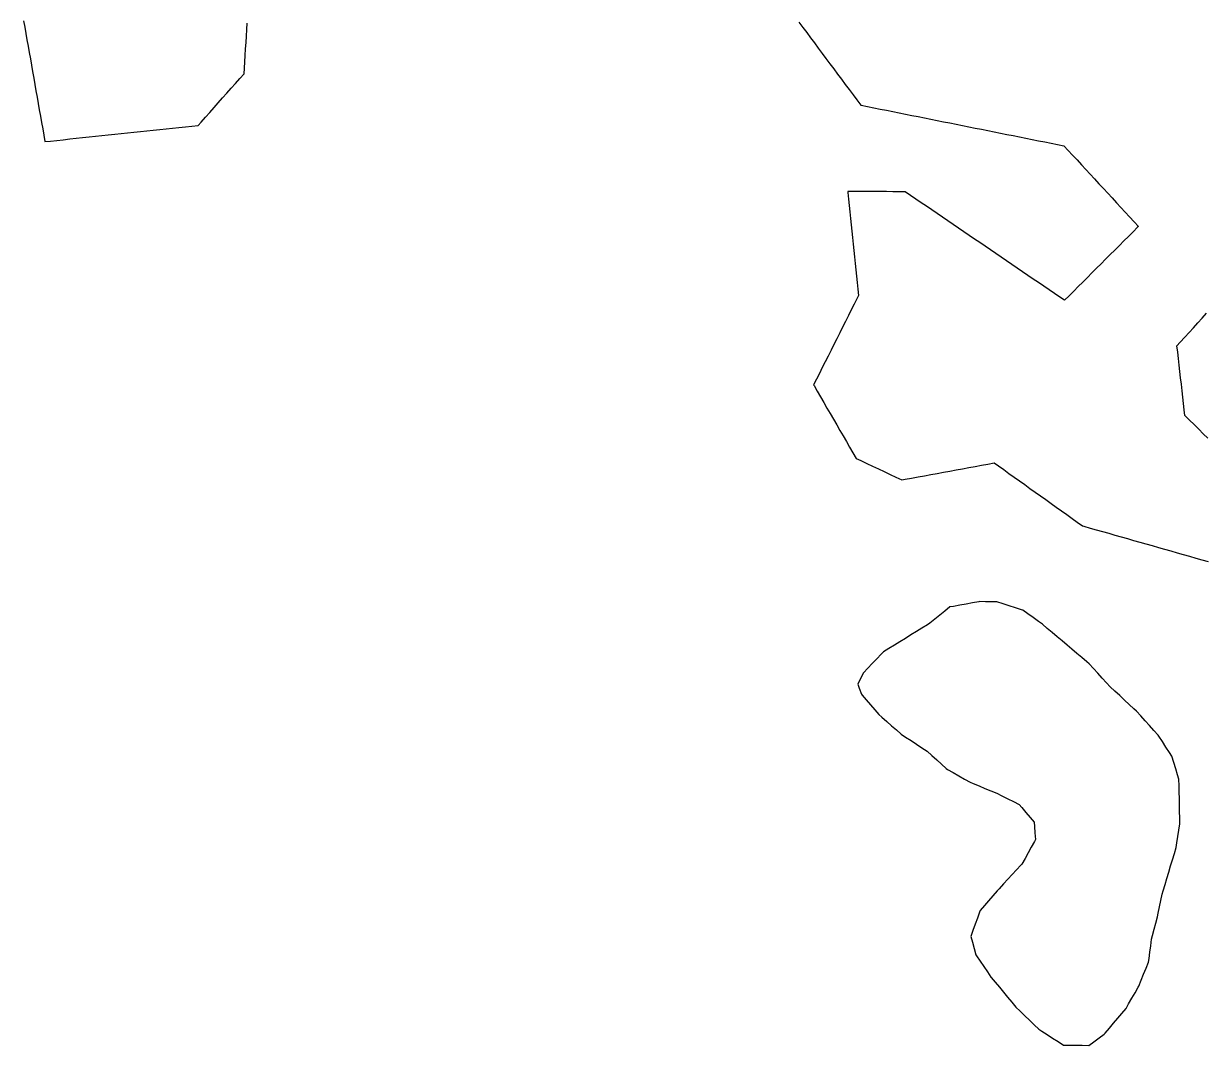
# Model space of a CAD drawing. Header units: millimetres. Extents: x 32 to 3054, y 42 to 5568.
# Drawn here: x 421 to 603.6, y 1528.2 to 1686.3 of the extents above; entities that cross this region are included whole.
import ezdxf

# ---------------------------------------------------------------- set-up
doc = ezdxf.new("R2010")
doc.units = ezdxf.units.MM
for name, color, linetype in [('ALL_ISLANDS', 7, 'Continuous'), ('OUTLINE_ISLAND_01', 7, 'Continuous'), ('OUTLINE_ISLAND_09', 7, 'Continuous')]:
    doc.layers.add(name, color=color, linetype=linetype)

msp = doc.modelspace()

# ---------------------------------------------------------------- linework, layer by layer
at = {"layer": 'ALL_ISLANDS'}
for points in [[(420.9587, 1686.773), (421.1327, 1685.7882), (421.3067, 1684.8035), (421.4807, 1683.8187), (421.6546, 1682.834), (421.8286, 1681.8492), (422.0026, 1680.8645), (422.1765, 1679.8797), (422.3505, 1678.895), (422.5245, 1677.9102), (422.6984, 1676.9255), (422.8724, 1675.9407), (423.0464, 1674.9559), (423.2203, 1673.9712), (423.3943, 1672.9864), (423.5683, 1672.0017), (423.7422, 1671.0169), (423.9162, 1670.0322), (424.0902, 1669.0474), (424.2642, 1668.0627), (425.121, 1668.1536), (426.1154, 1668.2591), (427.1099, 1668.3646), (428.1043, 1668.4702), (429.0987, 1668.5757), (430.0931, 1668.6812), (431.0875, 1668.7867), (432.082, 1668.8922), (433.0764, 1668.9977), (434.0708, 1669.1032), (435.0652, 1669.2087), (436.0596, 1669.3143), (437.054, 1669.4198), (438.0485, 1669.5253), (439.0429, 1669.6308), (440.0373, 1669.7363), (441.0317, 1669.8418), (442.0261, 1669.9473), (443.0205, 1670.0529), (444.015, 1670.1584), (445.0094, 1670.2639), (446.0038, 1670.3694), (446.9982, 1670.4749), (447.9926, 1670.5804), (448.4467, 1671.0908), (449.1113, 1671.838), (449.776, 1672.5852), (450.4406, 1673.3323), (451.1052, 1674.0795), (451.7699, 1674.8267), (452.4345, 1675.5738), (453.0992, 1676.321), (453.7638, 1677.0682), (454.4284, 1677.8153), (455.0931, 1678.5625), (455.1459, 1679.4083), (455.2083, 1680.4064), (455.2706, 1681.4044), (455.333, 1682.4025), (455.3954, 1683.4005), (455.4577, 1684.3986), (455.5201, 1685.3967), (455.5825, 1686.3947)], [(540.993, 1686.5361), (541.5905, 1685.7342), (542.1879, 1684.9323), (542.7854, 1684.1304), (543.3829, 1683.3285), (543.9804, 1682.5267), (544.5779, 1681.7248), (545.1754, 1680.9229), (545.7728, 1680.121), (546.3703, 1679.3191), (546.9678, 1678.5172), (547.5653, 1677.7154), (548.1628, 1676.9135), (548.7603, 1676.1116), (549.3577, 1675.3097), (549.9552, 1674.5078), (550.5527, 1673.706), (550.6279, 1673.6909), (551.6085, 1673.4951), (552.5891, 1673.2992), (553.5698, 1673.1033), (554.5504, 1672.9075), (555.531, 1672.7116), (556.5117, 1672.5157), (557.4923, 1672.3198), (558.4729, 1672.124), (559.4535, 1671.9281), (560.4342, 1671.7322), (561.4148, 1671.5363), (562.3954, 1671.3405), (563.3761, 1671.1446), (564.3567, 1670.9487), (565.3373, 1670.7528), (566.3179, 1670.557), (567.2986, 1670.3611), (568.2792, 1670.1652), (569.2598, 1669.9694), (570.2405, 1669.7735), (571.2211, 1669.5776), (572.2017, 1669.3817), (573.1824, 1669.1859), (574.163, 1668.99), (575.1436, 1668.7941), (576.1242, 1668.5982), (577.1049, 1668.4024), (578.0855, 1668.2065), (579.0661, 1668.0106), (580.0468, 1667.8147), (581.0274, 1667.6189), (582.008, 1667.423), (582.6846, 1666.6902), (583.3629, 1665.9554), (584.0413, 1665.2207), (584.7196, 1664.4859), (585.398, 1663.7512), (586.0763, 1663.0165), (586.7547, 1662.2817), (587.433, 1661.547), (588.1113, 1660.8122), (588.7897, 1660.0775), (589.468, 1659.3427), (590.1464, 1658.608), (590.8247, 1657.8732), (591.5031, 1657.1385), (592.1814, 1656.4038), (592.8598, 1655.669), (593.5381, 1654.9343), (593.4212, 1654.8174), (592.7142, 1654.1101), (592.0072, 1653.4029), (591.3003, 1652.6957), (590.5933, 1651.9885), (589.8863, 1651.2813), (589.1793, 1650.574), (588.4723, 1649.8668), (587.7653, 1649.1596), (587.0583, 1648.4524), (586.3513, 1647.7451), (585.6443, 1647.0379), (584.9373, 1646.3307), (584.2303, 1645.6235), (583.5233, 1644.9163), (582.8163, 1644.209), (582.1093, 1643.5018), (581.3981, 1643.9857), (580.5713, 1644.5483), (579.7445, 1645.1108), (578.9177, 1645.6733), (578.0909, 1646.2358), (577.2641, 1646.7983), (576.4373, 1647.3608), (575.6105, 1647.9233), (574.7837, 1648.4858), (573.957, 1649.0483), (573.1302, 1649.6108), (572.3034, 1650.1734), (571.4766, 1650.7359), (570.6498, 1651.2984), (569.823, 1651.8609), (568.9962, 1652.4234), (568.1694, 1652.9859), (567.3426, 1653.5484), (566.5158, 1654.1109), (565.6891, 1654.6734), (564.8623, 1655.2359), (564.0355, 1655.7985), (563.2087, 1656.361), (562.3819, 1656.9235), (561.5551, 1657.486), (560.7283, 1658.0485), (559.9015, 1658.611), (559.0747, 1659.1735), (558.2479, 1659.736), (557.4212, 1660.2985), (556.5445, 1660.3048), (555.5445, 1660.312), (554.5445, 1660.3192), (553.5445, 1660.3263), (552.5446, 1660.3335), (551.5446, 1660.3407), (550.5446, 1660.3478), (549.5446, 1660.355), (548.5447, 1660.3622), (548.5653, 1660.1629), (548.6682, 1659.1682), (548.7711, 1658.1735), (548.874, 1657.1788), (548.9769, 1656.1841), (549.0798, 1655.1894), (549.1828, 1654.1947), (549.2857, 1653.2001), (549.3886, 1652.2054), (549.4915, 1651.2107), (549.5944, 1650.216), (549.6973, 1649.2213), (549.8002, 1648.2266), (549.9032, 1647.2319), (550.0061, 1646.2372), (550.109, 1645.2425), (550.2119, 1644.2478), (549.9928, 1643.8113), (549.5441, 1642.9176), (549.0955, 1642.0239), (548.6469, 1641.1301), (548.1983, 1640.2364), (547.7496, 1639.3427), (547.301, 1638.449), (546.8524, 1637.5553), (546.4038, 1636.6615), (545.9551, 1635.7678), (545.5065, 1634.8741), (545.0579, 1633.9804), (544.6093, 1633.0867), (544.1607, 1632.1929), (543.712, 1631.2992), (543.2634, 1630.4055), (543.3294, 1630.2913), (543.83, 1629.4256), (544.3307, 1628.56), (544.8313, 1627.6943), (545.3319, 1626.8286), (545.8325, 1625.9629), (546.3331, 1625.0973), (546.8337, 1624.2316), (547.3343, 1623.3659), (547.8349, 1622.5002), (548.3355, 1621.6346), (548.8361, 1620.7689), (549.3367, 1619.9032), (549.8373, 1619.0375), (550.5773, 1618.6897), (551.4823, 1618.2643), (552.3873, 1617.8388), (553.2923, 1617.4134), (554.1973, 1616.9879), (555.1023, 1616.5625), (556.0073, 1616.1371), (556.9122, 1615.7116), (557.4535, 1615.811), (558.4371, 1615.9915), (559.4207, 1616.172), (560.4042, 1616.3525), (561.3878, 1616.533), (562.3714, 1616.7135), (563.3549, 1616.894), (564.3385, 1617.0745), (565.3221, 1617.255), (566.3057, 1617.4355), (567.2892, 1617.616), (568.2728, 1617.7966), (569.2564, 1617.9771), (570.24, 1618.1576), (571.2235, 1618.3381), (571.868, 1617.8785), (572.6822, 1617.2979), (573.4963, 1616.7172), (574.3105, 1616.1366), (575.1247, 1615.556), (575.9388, 1614.9753), (576.753, 1614.3947), (577.5672, 1613.8141), (578.3813, 1613.2335), (579.1955, 1612.6528), (580.0097, 1612.0722), (580.8238, 1611.4916), (581.638, 1610.911), (582.4522, 1610.3303), (583.2664, 1609.7497), (584.0805, 1609.1691), (584.8947, 1608.5884), (585.0967, 1608.5311), (586.0586, 1608.2579), (587.0206, 1607.9846), (587.9825, 1607.7114), (588.9445, 1607.4382), (589.9064, 1607.165), (590.8684, 1606.8918), (591.8304, 1606.6186), (592.7923, 1606.3454), (593.7543, 1606.0722), (594.7162, 1605.7989), (595.6782, 1605.5257), (596.6401, 1605.2525), (597.6021, 1604.9793), (598.564, 1604.7061), (599.526, 1604.4329), (600.4879, 1604.1597), (601.4499, 1603.8865), (602.4118, 1603.6132), (603.3738, 1603.34), (604.3358, 1603.0668)], [(604.2925, 1622.1451), (603.5838, 1622.8506), (602.8751, 1623.5562), (602.1664, 1624.2617), (601.4577, 1624.9672), (600.749, 1625.6727), (600.6497, 1626.5344), (600.5351, 1627.5278), (600.4206, 1628.5212), (600.306, 1629.5147), (600.1915, 1630.5081), (600.0769, 1631.5015), (599.9624, 1632.4949), (599.8478, 1633.4883), (599.7333, 1634.4817), (599.6187, 1635.4752), (599.5042, 1636.4686), (600.0309, 1637.0477), (600.7038, 1637.7875), (601.3767, 1638.5273), (602.0495, 1639.267), (602.7224, 1640.0068), (603.3952, 1640.7466), (604.0681, 1641.4864)]]:
    msp.add_lwpolyline(points, dxfattribs=at)
msp.add_lwpolyline([(564.3739, 1596.0359), (563.5966, 1595.4067), (562.8194, 1594.7775), (562.0421, 1594.1484), (561.2649, 1593.5192), (560.8717, 1593.277), (560.0202, 1592.7526), (559.1687, 1592.2282), (558.3172, 1591.7038), (557.4658, 1591.1794), (556.6143, 1590.655), (555.7628, 1590.1306), (554.9114, 1589.6062), (554.0599, 1589.0818), (553.724, 1588.7278), (553.0357, 1588.0024), (552.3474, 1587.277), (551.6591, 1586.5516), (550.9708, 1585.8261), (550.5405, 1584.979), (550.0877, 1584.0874), (550.3098, 1583.4779), (550.6522, 1582.5384), (550.7629, 1582.4092), (551.4137, 1581.65), (552.0644, 1580.8907), (552.7152, 1580.1314), (553.366, 1579.3721), (553.8208, 1578.9753), (554.5743, 1578.3178), (555.3278, 1577.6603), (556.0812, 1577.0028), (556.8347, 1576.3453), (557.5046, 1575.903), (558.3391, 1575.3519), (559.1736, 1574.8009), (560.0081, 1574.2498), (560.8425, 1573.6988), (561.5806, 1573.0312), (562.3222, 1572.3604), (563.0639, 1571.6896), (563.8055, 1571.0188), (564.0079, 1570.9021), (564.8742, 1570.4026), (565.7405, 1569.9031), (566.6068, 1569.4035), (567.4731, 1568.904), (567.941, 1568.7122), (568.8664, 1568.333), (569.7917, 1567.9538), (570.717, 1567.5746), (571.6423, 1567.1955), (572.4195, 1566.8091), (573.315, 1566.364), (574.2104, 1565.9188), (575.1059, 1565.4737), (575.4941, 1565.0099), (576.1359, 1564.2431), (576.7778, 1563.4763), (577.4197, 1562.7095), (577.4639, 1562.0595), (577.5317, 1561.0618), (577.5995, 1560.0641), (577.4295, 1559.7545), (576.9482, 1558.878), (576.4669, 1558.0014), (575.9856, 1557.1249), (575.5043, 1556.2483), (575.3618, 1556.0945), (574.6824, 1555.3608), (574.003, 1554.627), (573.3235, 1553.8933), (572.6441, 1553.1595), (571.9647, 1552.4258), (571.6651, 1552.0791), (571.0113, 1551.3225), (570.3575, 1550.5658), (569.7037, 1549.8092), (569.0499, 1549.0525), (568.9572, 1548.798), (568.6152, 1547.8583), (568.2732, 1546.9186), (567.9312, 1545.979), (567.5892, 1545.0393), (567.8349, 1544.1421), (568.099, 1543.1777), (568.3631, 1542.2132), (568.4777, 1542.0434), (569.037, 1541.2144), (569.5963, 1540.3855), (570.1556, 1539.5565), (570.7149, 1538.7276), (570.7306, 1538.7088), (571.3719, 1537.9416), (572.0133, 1537.1743), (572.6546, 1536.407), (573.2959, 1535.6397), (573.9372, 1534.8725), (574.5785, 1534.1052), (575.2536, 1533.4577), (575.9754, 1532.7655), (576.6971, 1532.0734), (577.4188, 1531.3812), (578.1405, 1530.689), (578.5809, 1530.4031), (579.4197, 1529.8586), (580.2585, 1529.3141), (581.0973, 1528.7696), (581.936, 1528.2251), (582.8471, 1528.2139), (583.847, 1528.2016), (584.8469, 1528.1893), (585.8468, 1528.1771), (586.6381, 1528.7433), (587.4513, 1529.3253), (588.2644, 1529.9073), (588.4072, 1530.0771), (589.0508, 1530.8424), (589.6944, 1531.6078), (590.338, 1532.3732), (590.9816, 1533.1385), (591.6251, 1533.9039), (592.0251, 1534.5987), (592.524, 1535.4654), (593.0229, 1536.3321), (593.5218, 1537.1987), (593.5865, 1537.355), (593.969, 1538.2789), (594.3514, 1539.2029), (594.7339, 1540.1269), (595.1164, 1541.0508), (595.1887, 1541.6183), (595.315, 1542.6103), (595.4414, 1543.6023), (595.5677, 1544.5943), (595.7289, 1545.1905), (595.9899, 1546.1558), (596.2509, 1547.1212), (596.5118, 1548.0865), (596.6232, 1548.6464), (596.8182, 1549.6272), (597.0133, 1550.6079), (597.2083, 1551.5887), (597.3684, 1552.117), (597.6584, 1553.074), (597.9484, 1554.031), (598.2384, 1554.988), (598.5284, 1555.9451), (598.8184, 1556.9021), (599.1084, 1557.8591), (599.3984, 1558.8161), (599.5083, 1559.5289), (599.6606, 1560.5172), (599.813, 1561.5056), (599.9653, 1562.4939), (599.9468, 1563.3761), (599.9259, 1564.3759), (599.905, 1565.3756), (599.8841, 1566.3754), (599.8631, 1567.3752), (599.8422, 1568.375), (599.8213, 1569.3748), (599.6114, 1570.0528), (599.3156, 1571.0081), (599.0199, 1571.9633), (598.7242, 1572.9186), (598.3392, 1573.5193), (597.7995, 1574.3612), (597.2599, 1575.2031), (596.7202, 1576.045), (596.5871, 1576.1926), (595.9171, 1576.935), (595.2472, 1577.6774), (594.5772, 1578.4198), (593.9073, 1579.1622), (593.2374, 1579.9046), (592.8422, 1580.2712), (592.109, 1580.9512), (591.3758, 1581.6312), (590.6426, 1582.3113), (589.9094, 1582.9913), (589.1762, 1583.6713), (588.6026, 1584.2967), (587.9266, 1585.0336), (587.2506, 1585.7705), (586.5746, 1586.5074), (585.8986, 1587.2443), (585.5424, 1587.5455), (584.7789, 1588.1913), (584.0154, 1588.8371), (583.2519, 1589.4829), (582.4884, 1590.1287), (581.7249, 1590.7745), (580.9614, 1591.4203), (580.1979, 1592.0661), (579.4344, 1592.7119), (578.6708, 1593.3577), (578.059, 1593.7988), (577.2478, 1594.3836), (576.4366, 1594.9684), (575.6255, 1595.5532), (575.459, 1595.6057), (574.5052, 1595.9062), (573.5514, 1596.2068), (572.5977, 1596.5074), (571.6439, 1596.8079), (570.8698, 1596.8219), (569.87, 1596.8401), (568.8701, 1596.8582), (568.8397, 1596.8526), (567.856, 1596.6727), (566.8723, 1596.4928), (565.8886, 1596.3129), (564.9049, 1596.133)], close=True, dxfattribs=at)
at = {"layer": 'OUTLINE_ISLAND_01'}
for points in [[(420.9587, 1686.773), (421.1327, 1685.7882), (421.3067, 1684.8035), (421.4807, 1683.8187), (421.6546, 1682.834), (421.8286, 1681.8492), (422.0026, 1680.8645), (422.1765, 1679.8797), (422.3505, 1678.895), (422.5245, 1677.9102), (422.6984, 1676.9255), (422.8724, 1675.9407), (423.0464, 1674.9559), (423.2203, 1673.9712), (423.3943, 1672.9864), (423.5683, 1672.0017), (423.7422, 1671.0169), (423.9162, 1670.0322), (424.0902, 1669.0474), (424.2642, 1668.0627), (425.121, 1668.1536), (426.1154, 1668.2591), (427.1099, 1668.3646), (428.1043, 1668.4702), (429.0987, 1668.5757), (430.0931, 1668.6812), (431.0875, 1668.7867), (432.082, 1668.8922), (433.0764, 1668.9977), (434.0708, 1669.1032), (435.0652, 1669.2087), (436.0596, 1669.3143), (437.054, 1669.4198), (438.0485, 1669.5253), (439.0429, 1669.6308), (440.0373, 1669.7363), (441.0317, 1669.8418), (442.0261, 1669.9473), (443.0205, 1670.0529), (444.015, 1670.1584), (445.0094, 1670.2639), (446.0038, 1670.3694), (446.9982, 1670.4749), (447.9926, 1670.5804), (448.4467, 1671.0908), (449.1113, 1671.838), (449.776, 1672.5852), (450.4406, 1673.3323), (451.1052, 1674.0795), (451.7699, 1674.8267), (452.4345, 1675.5738), (453.0992, 1676.321), (453.7638, 1677.0682), (454.4284, 1677.8153), (455.0931, 1678.5625), (455.1459, 1679.4083), (455.2083, 1680.4064), (455.2706, 1681.4044), (455.333, 1682.4025), (455.3954, 1683.4005), (455.4577, 1684.3986), (455.5201, 1685.3967), (455.5825, 1686.3947)], [(540.993, 1686.5361), (541.5905, 1685.7342), (542.1879, 1684.9323), (542.7854, 1684.1304), (543.3829, 1683.3285), (543.9804, 1682.5267), (544.5779, 1681.7248), (545.1754, 1680.9229), (545.7728, 1680.121), (546.3703, 1679.3191), (546.9678, 1678.5172), (547.5653, 1677.7154), (548.1628, 1676.9135), (548.7603, 1676.1116), (549.3577, 1675.3097), (549.9552, 1674.5078), (550.5527, 1673.706), (550.6279, 1673.6909), (551.6085, 1673.4951), (552.5891, 1673.2992), (553.5698, 1673.1033), (554.5504, 1672.9075), (555.531, 1672.7116), (556.5117, 1672.5157), (557.4923, 1672.3198), (558.4729, 1672.124), (559.4535, 1671.9281), (560.4342, 1671.7322), (561.4148, 1671.5363), (562.3954, 1671.3405), (563.3761, 1671.1446), (564.3567, 1670.9487), (565.3373, 1670.7528), (566.3179, 1670.557), (567.2986, 1670.3611), (568.2792, 1670.1652), (569.2598, 1669.9694), (570.2405, 1669.7735), (571.2211, 1669.5776), (572.2017, 1669.3817), (573.1824, 1669.1859), (574.163, 1668.99), (575.1436, 1668.7941), (576.1242, 1668.5982), (577.1049, 1668.4024), (578.0855, 1668.2065), (579.0661, 1668.0106), (580.0468, 1667.8147), (581.0274, 1667.6189), (582.008, 1667.423), (582.6846, 1666.6902), (583.3629, 1665.9554), (584.0413, 1665.2207), (584.7196, 1664.4859), (585.398, 1663.7512), (586.0763, 1663.0165), (586.7547, 1662.2817), (587.433, 1661.547), (588.1113, 1660.8122), (588.7897, 1660.0775), (589.468, 1659.3427), (590.1464, 1658.608), (590.8247, 1657.8732), (591.5031, 1657.1385), (592.1814, 1656.4038), (592.8598, 1655.669), (593.5381, 1654.9343), (593.4212, 1654.8174), (592.7142, 1654.1101), (592.0072, 1653.4029), (591.3003, 1652.6957), (590.5933, 1651.9885), (589.8863, 1651.2813), (589.1793, 1650.574), (588.4723, 1649.8668), (587.7653, 1649.1596), (587.0583, 1648.4524), (586.3513, 1647.7451), (585.6443, 1647.0379), (584.9373, 1646.3307), (584.2303, 1645.6235), (583.5233, 1644.9163), (582.8163, 1644.209), (582.1093, 1643.5018), (581.3981, 1643.9857), (580.5713, 1644.5483), (579.7445, 1645.1108), (578.9177, 1645.6733), (578.0909, 1646.2358), (577.2641, 1646.7983), (576.4373, 1647.3608), (575.6105, 1647.9233), (574.7837, 1648.4858), (573.957, 1649.0483), (573.1302, 1649.6108), (572.3034, 1650.1734), (571.4766, 1650.7359), (570.6498, 1651.2984), (569.823, 1651.8609), (568.9962, 1652.4234), (568.1694, 1652.9859), (567.3426, 1653.5484), (566.5158, 1654.1109), (565.6891, 1654.6734), (564.8623, 1655.2359), (564.0355, 1655.7985), (563.2087, 1656.361), (562.3819, 1656.9235), (561.5551, 1657.486), (560.7283, 1658.0485), (559.9015, 1658.611), (559.0747, 1659.1735), (558.2479, 1659.736), (557.4212, 1660.2985), (556.5445, 1660.3048), (555.5445, 1660.312), (554.5445, 1660.3192), (553.5445, 1660.3263), (552.5446, 1660.3335), (551.5446, 1660.3407), (550.5446, 1660.3478), (549.5446, 1660.355), (548.5447, 1660.3622), (548.5653, 1660.1629), (548.6682, 1659.1682), (548.7711, 1658.1735), (548.874, 1657.1788), (548.9769, 1656.1841), (549.0798, 1655.1894), (549.1828, 1654.1947), (549.2857, 1653.2001), (549.3886, 1652.2054), (549.4915, 1651.2107), (549.5944, 1650.216), (549.6973, 1649.2213), (549.8002, 1648.2266), (549.9032, 1647.2319), (550.0061, 1646.2372), (550.109, 1645.2425), (550.2119, 1644.2478), (549.9928, 1643.8113), (549.5441, 1642.9176), (549.0955, 1642.0239), (548.6469, 1641.1301), (548.1983, 1640.2364), (547.7496, 1639.3427), (547.301, 1638.449), (546.8524, 1637.5553), (546.4038, 1636.6615), (545.9551, 1635.7678), (545.5065, 1634.8741), (545.0579, 1633.9804), (544.6093, 1633.0867), (544.1607, 1632.1929), (543.712, 1631.2992), (543.2634, 1630.4055), (543.3294, 1630.2913), (543.83, 1629.4256), (544.3307, 1628.56), (544.8313, 1627.6943), (545.3319, 1626.8286), (545.8325, 1625.9629), (546.3331, 1625.0973), (546.8337, 1624.2316), (547.3343, 1623.3659), (547.8349, 1622.5002), (548.3355, 1621.6346), (548.8361, 1620.7689), (549.3367, 1619.9032), (549.8373, 1619.0375), (550.5773, 1618.6897), (551.4823, 1618.2643), (552.3873, 1617.8388), (553.2923, 1617.4134), (554.1973, 1616.9879), (555.1023, 1616.5625), (556.0073, 1616.1371), (556.9122, 1615.7116), (557.4535, 1615.811), (558.4371, 1615.9915), (559.4207, 1616.172), (560.4042, 1616.3525), (561.3878, 1616.533), (562.3714, 1616.7135), (563.3549, 1616.894), (564.3385, 1617.0745), (565.3221, 1617.255), (566.3057, 1617.4355), (567.2892, 1617.616), (568.2728, 1617.7966), (569.2564, 1617.9771), (570.24, 1618.1576), (571.2235, 1618.3381), (571.868, 1617.8785), (572.6822, 1617.2979), (573.4963, 1616.7172), (574.3105, 1616.1366), (575.1247, 1615.556), (575.9388, 1614.9753), (576.753, 1614.3947), (577.5672, 1613.8141), (578.3813, 1613.2335), (579.1955, 1612.6528), (580.0097, 1612.0722), (580.8238, 1611.4916), (581.638, 1610.911), (582.4522, 1610.3303), (583.2664, 1609.7497), (584.0805, 1609.1691), (584.8947, 1608.5884), (585.0967, 1608.5311), (586.0586, 1608.2579), (587.0206, 1607.9846), (587.9825, 1607.7114), (588.9445, 1607.4382), (589.9064, 1607.165), (590.8684, 1606.8918), (591.8304, 1606.6186), (592.7923, 1606.3454), (593.7543, 1606.0722), (594.7162, 1605.7989), (595.6782, 1605.5257), (596.6401, 1605.2525), (597.6021, 1604.9793), (598.564, 1604.7061), (599.526, 1604.4329), (600.4879, 1604.1597), (601.4499, 1603.8865), (602.4118, 1603.6132), (603.3738, 1603.34), (604.3358, 1603.0668)], [(604.2925, 1622.1451), (603.5838, 1622.8506), (602.8751, 1623.5562), (602.1664, 1624.2617), (601.4577, 1624.9672), (600.749, 1625.6727), (600.6497, 1626.5344), (600.5351, 1627.5278), (600.4206, 1628.5212), (600.306, 1629.5147), (600.1915, 1630.5081), (600.0769, 1631.5015), (599.9624, 1632.4949), (599.8478, 1633.4883), (599.7333, 1634.4817), (599.6187, 1635.4752), (599.5042, 1636.4686), (600.0309, 1637.0477), (600.7038, 1637.7875), (601.3767, 1638.5273), (602.0495, 1639.267), (602.7224, 1640.0068), (603.3952, 1640.7466), (604.0681, 1641.4864)]]:
    msp.add_lwpolyline(points, dxfattribs=at)
at = {"layer": 'OUTLINE_ISLAND_09'}
msp.add_lwpolyline([(564.3739, 1596.0359), (563.5966, 1595.4067), (562.8194, 1594.7775), (562.0421, 1594.1484), (561.2649, 1593.5192), (560.8717, 1593.277), (560.0202, 1592.7526), (559.1687, 1592.2282), (558.3172, 1591.7038), (557.4658, 1591.1794), (556.6143, 1590.655), (555.7628, 1590.1306), (554.9114, 1589.6062), (554.0599, 1589.0818), (553.724, 1588.7278), (553.0357, 1588.0024), (552.3474, 1587.277), (551.6591, 1586.5516), (550.9708, 1585.8261), (550.5405, 1584.979), (550.0877, 1584.0874), (550.3098, 1583.4779), (550.6522, 1582.5384), (550.7629, 1582.4092), (551.4137, 1581.65), (552.0644, 1580.8907), (552.7152, 1580.1314), (553.366, 1579.3721), (553.8208, 1578.9753), (554.5743, 1578.3178), (555.3278, 1577.6603), (556.0812, 1577.0028), (556.8347, 1576.3453), (557.5046, 1575.903), (558.3391, 1575.3519), (559.1736, 1574.8009), (560.0081, 1574.2498), (560.8425, 1573.6988), (561.5806, 1573.0312), (562.3222, 1572.3604), (563.0639, 1571.6896), (563.8055, 1571.0188), (564.0079, 1570.9021), (564.8742, 1570.4026), (565.7405, 1569.9031), (566.6068, 1569.4035), (567.4731, 1568.904), (567.941, 1568.7122), (568.8664, 1568.333), (569.7917, 1567.9538), (570.717, 1567.5746), (571.6423, 1567.1955), (572.4195, 1566.8091), (573.315, 1566.364), (574.2104, 1565.9188), (575.1059, 1565.4737), (575.4941, 1565.0099), (576.1359, 1564.2431), (576.7778, 1563.4763), (577.4197, 1562.7095), (577.4639, 1562.0595), (577.5317, 1561.0618), (577.5995, 1560.0641), (577.4295, 1559.7545), (576.9482, 1558.878), (576.4669, 1558.0014), (575.9856, 1557.1249), (575.5043, 1556.2483), (575.3618, 1556.0945), (574.6824, 1555.3608), (574.003, 1554.627), (573.3235, 1553.8933), (572.6441, 1553.1595), (571.9647, 1552.4258), (571.6651, 1552.0791), (571.0113, 1551.3225), (570.3575, 1550.5658), (569.7037, 1549.8092), (569.0499, 1549.0525), (568.9572, 1548.798), (568.6152, 1547.8583), (568.2732, 1546.9186), (567.9312, 1545.979), (567.5892, 1545.0393), (567.8349, 1544.1421), (568.099, 1543.1777), (568.3631, 1542.2132), (568.4777, 1542.0434), (569.037, 1541.2144), (569.5963, 1540.3855), (570.1556, 1539.5565), (570.7149, 1538.7276), (570.7306, 1538.7088), (571.3719, 1537.9416), (572.0133, 1537.1743), (572.6546, 1536.407), (573.2959, 1535.6397), (573.9372, 1534.8725), (574.5785, 1534.1052), (575.2536, 1533.4577), (575.9754, 1532.7655), (576.6971, 1532.0734), (577.4188, 1531.3812), (578.1405, 1530.689), (578.5809, 1530.4031), (579.4197, 1529.8586), (580.2585, 1529.3141), (581.0973, 1528.7696), (581.936, 1528.2251), (582.8471, 1528.2139), (583.847, 1528.2016), (584.8469, 1528.1893), (585.8468, 1528.1771), (586.6381, 1528.7433), (587.4513, 1529.3253), (588.2644, 1529.9073), (588.4072, 1530.0771), (589.0508, 1530.8424), (589.6944, 1531.6078), (590.338, 1532.3732), (590.9816, 1533.1385), (591.6251, 1533.9039), (592.0251, 1534.5987), (592.524, 1535.4654), (593.0229, 1536.3321), (593.5218, 1537.1987), (593.5865, 1537.355), (593.969, 1538.2789), (594.3514, 1539.2029), (594.7339, 1540.1269), (595.1164, 1541.0508), (595.1887, 1541.6183), (595.315, 1542.6103), (595.4414, 1543.6023), (595.5677, 1544.5943), (595.7289, 1545.1905), (595.9899, 1546.1558), (596.2509, 1547.1212), (596.5118, 1548.0865), (596.6232, 1548.6464), (596.8182, 1549.6272), (597.0133, 1550.6079), (597.2083, 1551.5887), (597.3684, 1552.117), (597.6584, 1553.074), (597.9484, 1554.031), (598.2384, 1554.988), (598.5284, 1555.9451), (598.8184, 1556.9021), (599.1084, 1557.8591), (599.3984, 1558.8161), (599.5083, 1559.5289), (599.6606, 1560.5172), (599.813, 1561.5056), (599.9653, 1562.4939), (599.9468, 1563.3761), (599.9259, 1564.3759), (599.905, 1565.3756), (599.8841, 1566.3754), (599.8631, 1567.3752), (599.8422, 1568.375), (599.8213, 1569.3748), (599.6114, 1570.0528), (599.3156, 1571.0081), (599.0199, 1571.9633), (598.7242, 1572.9186), (598.3392, 1573.5193), (597.7995, 1574.3612), (597.2599, 1575.2031), (596.7202, 1576.045), (596.5871, 1576.1926), (595.9171, 1576.935), (595.2472, 1577.6774), (594.5772, 1578.4198), (593.9073, 1579.1622), (593.2374, 1579.9046), (592.8422, 1580.2712), (592.109, 1580.9512), (591.3758, 1581.6312), (590.6426, 1582.3113), (589.9094, 1582.9913), (589.1762, 1583.6713), (588.6026, 1584.2967), (587.9266, 1585.0336), (587.2506, 1585.7705), (586.5746, 1586.5074), (585.8986, 1587.2443), (585.5424, 1587.5455), (584.7789, 1588.1913), (584.0154, 1588.8371), (583.2519, 1589.4829), (582.4884, 1590.1287), (581.7249, 1590.7745), (580.9614, 1591.4203), (580.1979, 1592.0661), (579.4344, 1592.7119), (578.6708, 1593.3577), (578.059, 1593.7988), (577.2478, 1594.3836), (576.4366, 1594.9684), (575.6255, 1595.5532), (575.459, 1595.6057), (574.5052, 1595.9062), (573.5514, 1596.2068), (572.5977, 1596.5074), (571.6439, 1596.8079), (570.8698, 1596.8219), (569.87, 1596.8401), (568.8701, 1596.8582), (568.8397, 1596.8526), (567.856, 1596.6727), (566.8723, 1596.4928), (565.8886, 1596.3129), (564.9049, 1596.133)], close=True, dxfattribs=at)

doc.saveas('drawing.dxf')
